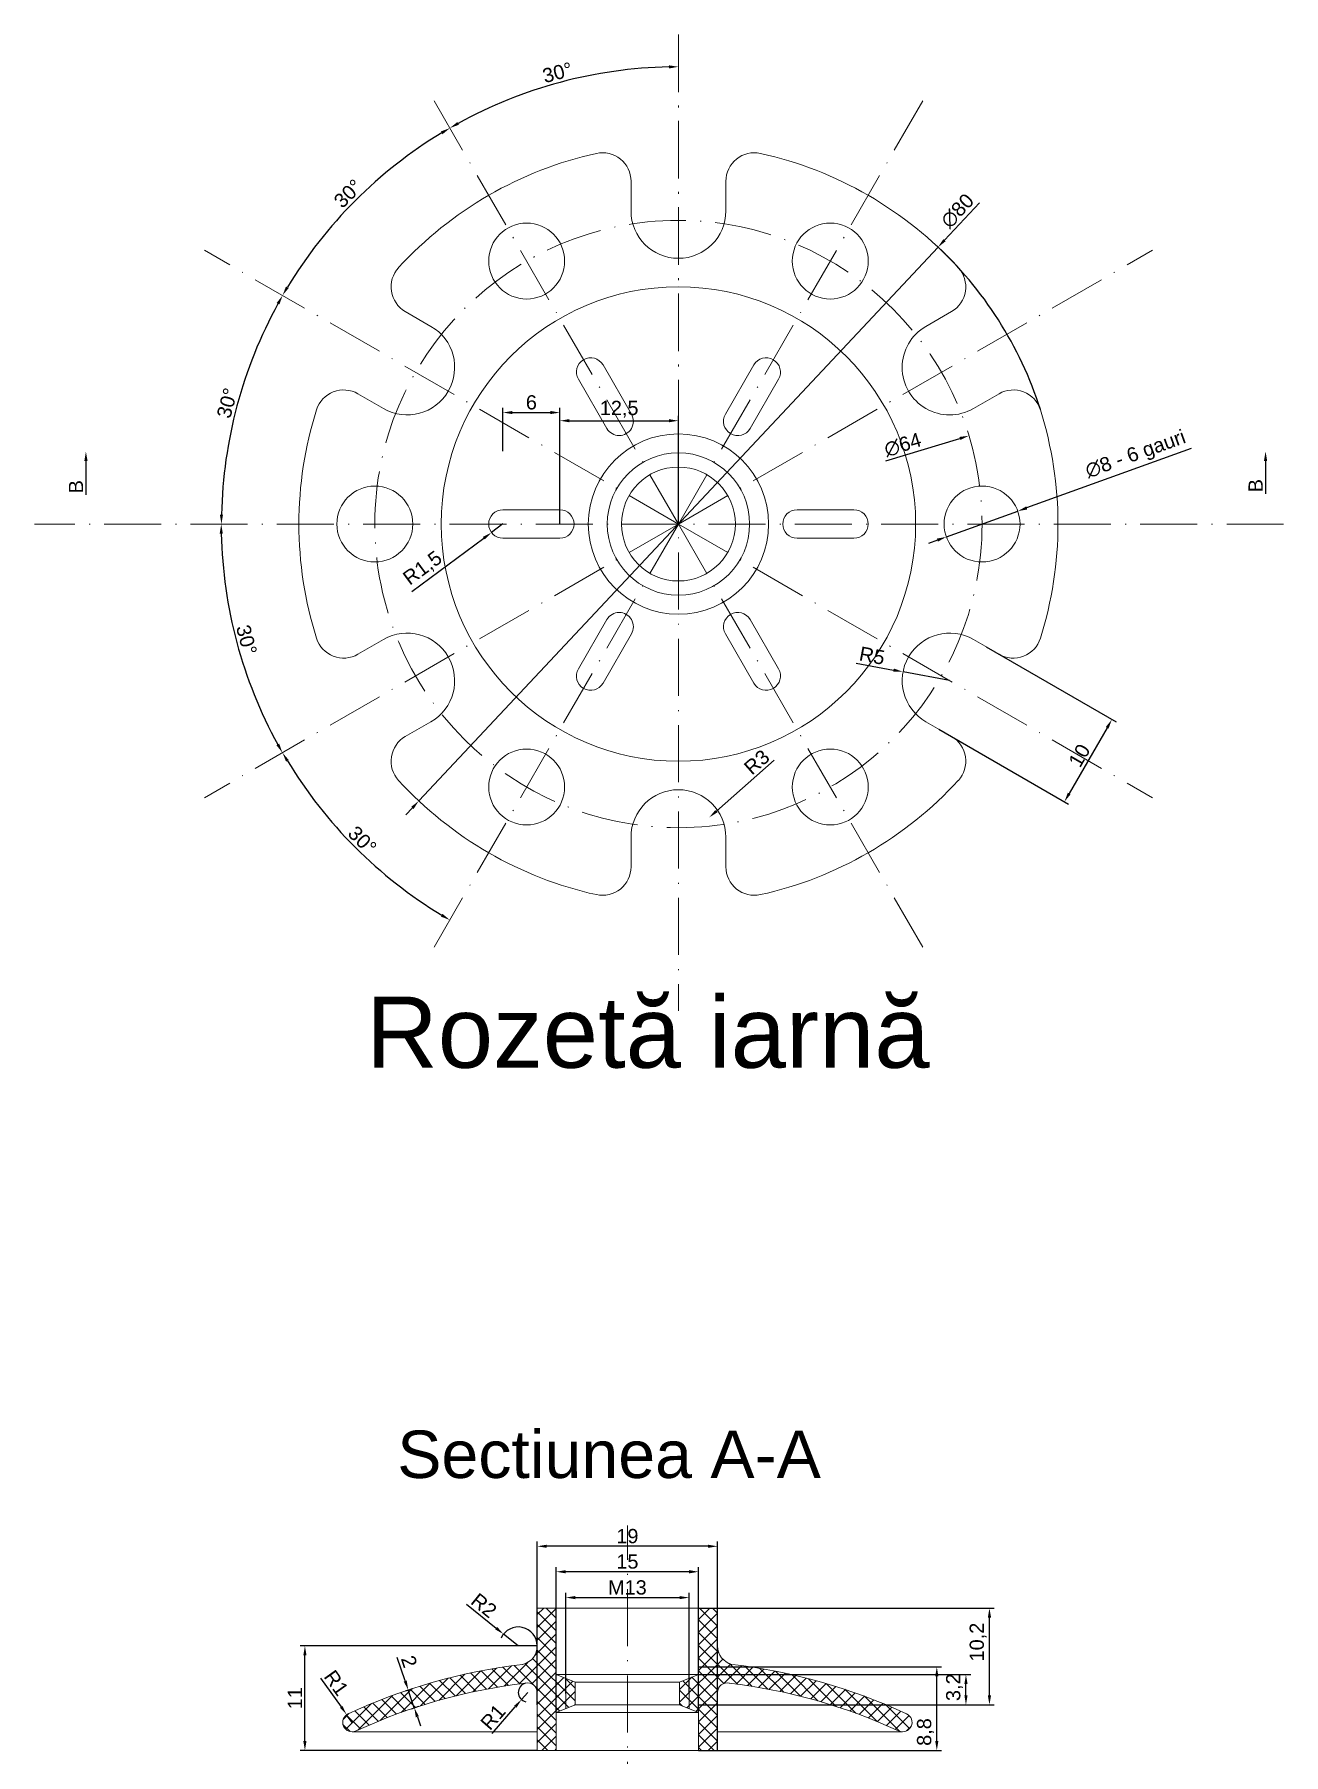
# Model space of a CAD drawing. Header units: millimetres. Extents: x -10 to 583, y -15 to 621.
# Drawn here: x 122.6 to 254.3, y 82.8 to 264 of the extents above; entities that cross this region are included whole.
import ezdxf

# ---------------------------------------------------------------- set-up
doc = ezdxf.new("R2010")
doc.units = ezdxf.units.MM
doc.header["$PDMODE"] = 34
doc.header["$PDSIZE"] = 0.5
doc.linetypes.add('ACAD_ISO10W100', pattern=[18, 12, -3, 0, -3])
doc.layers.add('AJUTATOARE', color=1, linetype='Continuous')
for name, color, linetype, lineweight in [('Axe simetrie', 3, 'ACAD_ISO10W100', 9), ('Contur', 1, 'Continuous', 9), ('Cote', 162, 'Continuous', 5), ('Text', 6, 'Continuous', 5)]:
    doc.layers.add(name, color=color, linetype=linetype, lineweight=lineweight)
doc.layers.add('Hasuri', color=7, linetype='Continuous', lineweight=5, true_color=0xfbe704)
doc.styles.get("Standard").update_dxf_attribs({"font": 'arial.ttf'})
doc.dimstyles.new('Annotative', dxfattribs={"dimscale": 0, "dimtxt": 1.5, "dimasz": 1, "dimexe": 0.5, "dimexo": 0.01, "dimgap": 0.3, "dimtad": 1, "dimtxsty": 'Standard', "dimcen": 1, "dimadec": 0, "dimazin": 0, "dimtfac": 1, "dimtmove": 0, "dimatfit": 3, "dimfxl": 1, "dimarcsym": 0})

# ---------------------------------------------------------------- blocks, each defined once
blk = doc.blocks.new('*U4')
at = {"layer": 'Contur'}
for p, q in [((-3, 1.5), (3, 1.5)), ((-3, -1.5), (3, -1.5))]:
    blk.add_line(p, q, dxfattribs=at)
for centre, start, end in [((-3, 0), 90, 270), ((3, 0), 270, 90)]:
    blk.add_arc(centre, 1.5, start, end, dxfattribs=at)
blk = doc.blocks.new('*U5')
at = {"layer": 'Contur', "color": 0, "linetype": 'ByBlock', "lineweight": -2, "transparency": 16777216}
for p, rotation in [((441.25, 50.42), 299.9999999999999), ((456.75, 50.42), 240), ((464.5, 37), 180), ((441.25, 23.58), 59.99999999999999), ((456.75, 23.58), 120)]:
    blk.add_blockref('*U4', p, dxfattribs=dict(at, rotation=rotation))
blk.add_blockref('*U4', (433.5, 37), dxfattribs=at)
blk = doc.blocks.new('*D6')
at = {"layer": 'Cote', "color": 0, "lineweight": -2, "transparency": 16777216}
blk.add_arc((190.53, 212.44), 48.18, 91.1891, 118.8109, dxfattribs=at)
at = {"layer": 'Cote', "color": 0, "lineweight": 5, "transparency": 16777216}
for points in [[(189.53, 260.77), (189.53, 260.44), (190.53, 260.62)], [(167.39, 254.51), (167.23, 254.8), (166.44, 254.16)]]:
    blk.add_solid(points, dxfattribs=at)
at = {"layer": 'Defpoints', "color": 0, "lineweight": 5, "transparency": 16777216}
for p in [(190.53, 264.03), (182.16, 259.89), (164.71, 257.15), (190.53, 212.44), (190.53, 161.14)]:
    blk.add_point(p, dxfattribs=at)
at = {"layer": 'Cote', "color": 0, "transparency": 16777216, "insert": (177.78, 260.01), "char_height": 1.5, "attachment_point": 5, "rotation": 15}
blk.add_mtext('30°', dxfattribs=at)
blk = doc.blocks.new('*D7')
at = {"layer": 'Cote', "color": 0, "lineweight": -2, "transparency": 16777216}
blk.add_arc((190.53, 212.44), 48.18, 121.1891, 148.8109, dxfattribs=at)
at = {"layer": 'Cote', "color": 0, "lineweight": 5, "transparency": 16777216}
for points in [[(165.49, 253.8), (165.66, 253.51), (166.44, 254.16)], [(149.45, 237.3), (149.17, 237.47), (148.8, 236.53)]]:
    blk.add_solid(points, dxfattribs=at)
at = {"layer": 'Defpoints', "color": 0, "lineweight": 5, "transparency": 16777216}
for p in [(164.71, 257.15), (159.56, 249.35), (140.57, 241.28), (190.53, 212.44), (190.53, 212.44)]:
    blk.add_point(p, dxfattribs=at)
at = {"layer": 'Cote', "color": 0, "transparency": 16777216, "insert": (155.71, 247.26), "char_height": 1.5, "attachment_point": 5, "rotation": 45}
blk.add_mtext('30°', dxfattribs=at)
blk = doc.blocks.new('*D8')
at = {"layer": 'Cote', "color": 0, "lineweight": -2, "transparency": 16777216}
blk.add_arc((190.54, 212.43), 48.18, 151.1891, 178.8109, dxfattribs=at)
at = {"layer": 'Cote', "color": 0, "lineweight": 5, "transparency": 16777216}
for points in [[(148.18, 235.73), (148.47, 235.57), (148.81, 236.52)], [(142.53, 213.43), (142.2, 213.43), (142.36, 212.43)]]:
    blk.add_solid(points, dxfattribs=at)
at = {"layer": 'Defpoints', "color": 0, "lineweight": 5, "transparency": 16777216}
for p in [(140.57, 241.28), (145.26, 228.91), (122.65, 212.43), (190.53, 212.44), (254.31, 212.43)]:
    blk.add_point(p, dxfattribs=at)
at = {"layer": 'Cote', "color": 0, "transparency": 16777216, "insert": (142.97, 225.18), "char_height": 1.5, "attachment_point": 5, "rotation": 75}
blk.add_mtext('30°', dxfattribs=at)
blk = doc.blocks.new('*D9')
at = {"layer": 'Cote', "color": 0, "lineweight": -2, "transparency": 16777216}
blk.add_arc((190.52, 212.43), 48.18, 181.1891, 208.8109, dxfattribs=at)
at = {"layer": 'Cote', "color": 0, "lineweight": 5, "transparency": 16777216}
for points in [[(142.18, 211.43), (142.51, 211.43), (142.34, 212.43)], [(148.45, 189.29), (148.16, 189.13), (148.79, 188.34)]]:
    blk.add_solid(points, dxfattribs=at)
at = {"layer": 'Defpoints', "color": 0, "lineweight": 5, "transparency": 16777216}
for p in [(122.65, 212.43), (190.53, 212.44), (254.31, 212.43), (143.07, 204.06), (140.57, 183.59)]:
    blk.add_point(p, dxfattribs=at)
at = {"layer": 'Cote', "color": 0, "transparency": 16777216, "insert": (145.01, 200.23), "char_height": 1.5, "attachment_point": 5, "rotation": 285}
blk.add_mtext('30°', dxfattribs=at)
blk = doc.blocks.new('*D12')
at = {"layer": 'Cote', "color": 0, "lineweight": -2, "transparency": 16777216}
blk.add_arc((190.53, 212.44), 48.18, 211.1891, 238.8109, dxfattribs=at)
at = {"layer": 'Cote', "color": 0, "lineweight": 5, "transparency": 16777216}
for points in [[(149.17, 187.4), (149.45, 187.57), (148.8, 188.34)], [(165.66, 171.36), (165.49, 171.07), (166.44, 170.71)]]:
    blk.add_solid(points, dxfattribs=at)
at = {"layer": 'Defpoints', "color": 0, "lineweight": 5, "transparency": 16777216}
for p in [(190.53, 212.44), (190.53, 212.44), (140.57, 183.59), (153.62, 181.46), (164.71, 167.72)]:
    blk.add_point(p, dxfattribs=at)
at = {"layer": 'Cote', "color": 0, "transparency": 16777216, "insert": (157.21, 179.12), "char_height": 1.5, "attachment_point": 5, "rotation": 315}
blk.add_mtext('30°', dxfattribs=at)
blk = doc.blocks.new('*D13')
at = {"layer": 'Cote', "color": 0, "lineweight": -2, "transparency": 16777216}
for p, q in [((244.57, 220.38), (227.23, 214.13)), ((218.77, 211.08), (226.29, 213.79)), ((217.83, 210.74), (216.89, 210.4))]:
    blk.add_line(p, q, dxfattribs=at)
at = {"layer": 'Cote', "color": 0, "lineweight": 5, "transparency": 16777216}
for points in [[(227.18, 214.29), (227.29, 213.97), (226.29, 213.79)], [(217.77, 210.9), (217.88, 210.58), (218.77, 211.08)]]:
    blk.add_solid(points, dxfattribs=at)
at = {"layer": 'Defpoints', "color": 0, "lineweight": 5, "transparency": 16777216}
for p in [(226.29, 213.79), (218.77, 211.08)]:
    blk.add_point(p, dxfattribs=at)
at = {"layer": 'Cote', "color": 0, "transparency": 16777216, "insert": (238.75, 219.66), "char_height": 1.5, "attachment_point": 5, "rotation": 19.8185}
blk.add_mtext('∅8{\\fArial|b0|i0|c238|p34; - 6 gauri}', dxfattribs=at)
blk = doc.blocks.new('*D14')
at = {"layer": 'Cote', "color": 0, "lineweight": -2, "transparency": 16777216}
blk.add_line((200.63, 187.54), (194.53, 182.18), dxfattribs=at)
at = {"layer": 'Cote', "color": 0, "lineweight": 25, "transparency": 16777216}
blk.add_solid([(194.42, 182.3), (194.64, 182.05), (193.77, 181.52)], dxfattribs=at)
at = {"layer": 'Defpoints', "color": 0, "lineweight": 25, "transparency": 16777216}
for p in [(196.03, 183.5), (193.77, 181.52)]:
    blk.add_point(p, dxfattribs=at)
at = {"layer": 'Cote', "color": 0, "transparency": 16777216, "insert": (198.79, 187.34), "char_height": 1.5, "attachment_point": 5, "rotation": 41.2654}
blk.add_mtext('R3', dxfattribs=at)
blk = doc.blocks.new('*U15')
at = {"layer": 'Contur'}
for p, q in [((-5, -0.56), (-5, 2.56)), ((5, -0.56), (5, 2.56))]:
    blk.add_line(p, q, dxfattribs=at)
for centre, radius, start, end in [((-8, 2.56), 3, 0, 102.4869), ((8, 2.56), 3, 77.5131, 180), ((0, -0.56), 5, 180, 0)]:
    blk.add_arc(centre, radius, start, end, dxfattribs=at)
blk = doc.blocks.new('*U16')
at = {"layer": 'AJUTATOARE', "color": 0, "linetype": 'ByBlock', "lineweight": -2, "transparency": 16777216}
blk.add_blockref('*U15', (449, 70.56), dxfattribs=at)
for p, rotation in [((419.93, 53.78), 59.99999999999999), ((478.07, 53.78), 299.9999999999999), ((419.93, 20.22), 120), ((478.07, 20.22), 240), ((449, 3.44), 180)]:
    blk.add_blockref('*U15', p, dxfattribs=dict(at, rotation=rotation))
blk = doc.blocks.new('*D17')
at = {"layer": 'Cote', "color": 0, "lineweight": -2, "transparency": 16777216}
for p, q in [((209.25, 197.79), (213.21, 197.05)), ((219.11, 195.94), (214.2, 196.86))]:
    blk.add_line(p, q, dxfattribs=at)
at = {"layer": 'Cote', "color": 0, "lineweight": 5, "transparency": 16777216}
blk.add_solid([(213.24, 197.21), (213.18, 196.88), (214.2, 196.86)], dxfattribs=at)
at = {"layer": 'Defpoints', "color": 0, "lineweight": 5, "transparency": 16777216}
for p in [(214.2, 196.86), (219.11, 195.94)]:
    blk.add_point(p, dxfattribs=at)
at = {"layer": 'Cote', "color": 0, "transparency": 16777216, "insert": (210.94, 198.56), "char_height": 1.5, "attachment_point": 5, "rotation": 349.3252}
blk.add_mtext('R5', dxfattribs=at)
blk = doc.blocks.new('*D18')
at = {"layer": 'Cote', "color": 0, "lineweight": -2, "transparency": 16777216}
for p, q in [((222.97, 199.48), (236.65, 191.58)), ((217.97, 190.82), (231.65, 182.92)), ((235.71, 190.97), (231.71, 184.04))]:
    blk.add_line(p, q, dxfattribs=at)
at = {"layer": 'Cote', "color": 0, "lineweight": 5, "transparency": 16777216}
for points in [[(235.57, 191.05), (235.86, 190.88), (236.21, 191.83)], [(231.57, 184.12), (231.86, 183.96), (231.21, 183.17)]]:
    blk.add_solid(points, dxfattribs=at)
at = {"layer": 'Defpoints', "color": 0, "lineweight": 5, "transparency": 16777216}
for p in [(222.96, 199.48), (217.96, 190.82), (231.21, 183.17)]:
    blk.add_point(p, dxfattribs=at)
at = {"layer": 'Cote', "color": 0, "transparency": 16777216, "insert": (232.79, 188.04), "char_height": 1.5, "attachment_point": 5, "rotation": 60}
blk.add_mtext('10', dxfattribs=at)
blk = doc.blocks.new('*D19')
at = {"layer": 'Cote', "color": 0, "lineweight": -2, "transparency": 16777216}
for p, q in [((172.03, 212.44), (170.82, 211.54)), ((162.42, 205.33), (170.02, 210.95))]:
    blk.add_line(p, q, dxfattribs=at)
at = {"layer": 'Cote', "color": 0, "lineweight": 5, "transparency": 16777216}
blk.add_solid([(169.92, 211.08), (170.12, 210.82), (170.82, 211.54)], dxfattribs=at)
at = {"layer": 'Defpoints', "color": 0, "lineweight": 5, "transparency": 16777216}
for p in [(172.03, 212.44), (170.82, 211.54)]:
    blk.add_point(p, dxfattribs=at)
at = {"layer": 'Cote', "color": 0, "transparency": 16777216, "insert": (163.62, 207.72), "char_height": 1.5, "attachment_point": 5, "rotation": 36.4695}
blk.add_mtext('R1,5', dxfattribs=at)
blk = doc.blocks.new('*D20')
at = {"layer": 'Cote', "color": 0, "lineweight": -2, "transparency": 16777216}
for p, q in [((172.03, 220.1), (172.03, 224.68)), ((173.03, 224.18), (177.03, 224.18)), ((178.03, 220.1), (178.03, 224.68))]:
    blk.add_line(p, q, dxfattribs=at)
at = {"layer": 'Cote', "color": 0, "lineweight": 25, "transparency": 16777216}
for points in [[(173.03, 224.35), (173.03, 224.02), (172.03, 224.18)], [(177.03, 224.35), (177.03, 224.02), (178.03, 224.18)]]:
    blk.add_solid(points, dxfattribs=at)
at = {"layer": 'Defpoints', "color": 0, "lineweight": 25, "transparency": 16777216}
for p in [(178.03, 224.18), (172.03, 220.09), (178.03, 220.09)]:
    blk.add_point(p, dxfattribs=at)
at = {"layer": 'Cote', "color": 0, "transparency": 16777216, "insert": (175.03, 225.25), "char_height": 1.5, "attachment_point": 5}
blk.add_mtext('6', dxfattribs=at)
blk = doc.blocks.new('*D21')
at = {"layer": 'Cote', "color": 0, "lineweight": -2, "transparency": 16777216}
for p, q in [((178.03, 212.45), (178.03, 223.82)), ((179.03, 223.32), (189.53, 223.32)), ((190.53, 212.45), (190.53, 223.82))]:
    blk.add_line(p, q, dxfattribs=at)
at = {"layer": 'Cote', "color": 0, "lineweight": 5, "transparency": 16777216}
for points in [[(179.03, 223.49), (179.03, 223.16), (178.03, 223.32)], [(189.53, 223.49), (189.53, 223.16), (190.53, 223.32)]]:
    blk.add_solid(points, dxfattribs=at)
at = {"layer": 'Defpoints', "color": 0, "lineweight": 5, "transparency": 16777216}
for p in [(190.53, 223.32), (178.03, 212.44), (190.53, 212.44)]:
    blk.add_point(p, dxfattribs=at)
at = {"layer": 'Cote', "color": 0, "transparency": 16777216, "insert": (184.28, 224.53), "char_height": 1.5, "attachment_point": 5}
blk.add_mtext('12,5', dxfattribs=at)
blk = doc.blocks.new('*D22')
at = {"layer": 'Cote', "color": 0, "lineweight": -2, "transparency": 16777216}
blk.add_line((212.4, 219.09), (220.19, 221.45), dxfattribs=at)
at = {"layer": 'Cote', "color": 0, "lineweight": 5, "transparency": 16777216}
blk.add_solid([(220.14, 221.61), (220.24, 221.29), (221.15, 221.74)], dxfattribs=at)
at = {"layer": 'Defpoints', "color": 0, "lineweight": 5, "transparency": 16777216}
for p in [(221.15, 221.74), (159.91, 203.13)]:
    blk.add_point(p, dxfattribs=at)
at = {"layer": 'Cote', "color": 0, "transparency": 16777216, "insert": (214.17, 220.78), "char_height": 1.5, "attachment_point": 5, "rotation": 16.9125}
blk.add_mtext('∅64', dxfattribs=at)
blk = doc.blocks.new('*D23')
at = {"layer": 'Cote', "color": 0, "lineweight": -2, "transparency": 16777216}
for p, q in [((222.25, 246.27), (218.57, 242.34)), ((163.17, 183.26), (217.89, 241.61)), ((162.49, 182.53), (161.81, 181.8))]:
    blk.add_line(p, q, dxfattribs=at)
blk.add_arc((190.53, 212.44), 40, 17.5283, 47.5625, dxfattribs=at)
at = {"layer": 'Cote', "color": 0, "lineweight": 5, "transparency": 16777216}
for points in [[(218.45, 242.46), (218.69, 242.23), (217.89, 241.61)], [(162.37, 182.64), (162.61, 182.41), (163.17, 183.26)]]:
    blk.add_solid(points, dxfattribs=at)
at = {"layer": 'Defpoints', "color": 0, "lineweight": 5, "transparency": 16777216}
for p in [(217.89, 241.61), (163.17, 183.26)]:
    blk.add_point(p, dxfattribs=at)
at = {"layer": 'Cote', "color": 0, "transparency": 16777216, "insert": (219.94, 245.43), "char_height": 1.5, "attachment_point": 5, "rotation": 46.8462}
blk.add_mtext('∅80', dxfattribs=at)
blk = doc.blocks.new('*D41')
at = {"layer": 'Defpoints', "color": 0, "transparency": 16777216}
for p in [(137.8, 220.08), (128.08, 213.1), (128.08, 213.1)]:
    blk.add_point(p, dxfattribs=at)
at = {"layer": 'Text', "color": 0, "lineweight": -2, "transparency": 16777216}
blk.add_line((128.08, 219.08), (128.08, 215.5), dxfattribs=at)
at = {"layer": 'Text', "color": 0, "transparency": 16777216}
blk.add_solid([(127.91, 219.08), (128.25, 219.08), (128.08, 220.08)], dxfattribs=at)
at = {"layer": 'Text', "color": 0, "transparency": 16777216, "insert": (127.03, 216.37), "char_height": 1.5, "attachment_point": 5, "rotation": 90}
blk.add_mtext('B', dxfattribs=at)
blk = doc.blocks.new('_None')
blk = doc.blocks.new('*D43')
at = {"layer": 'Defpoints', "color": 0, "transparency": 16777216}
for p in [(252.49, 220.08), (252.41, 213.1), (252.49, 213.1)]:
    blk.add_point(p, dxfattribs=at)
at = {"layer": 'Text', "color": 0, "lineweight": -2, "transparency": 16777216}
blk.add_line((252.41, 219.08), (252.41, 215.61), dxfattribs=at)
at = {"layer": 'Text', "color": 0, "transparency": 16777216}
blk.add_solid([(252.24, 219.08), (252.58, 219.08), (252.41, 220.08)], dxfattribs=at)
at = {"layer": 'Text', "color": 0, "transparency": 16777216, "insert": (251.36, 216.48), "char_height": 1.5, "attachment_point": 5, "rotation": 90}
blk.add_mtext('B', dxfattribs=at)
blk = doc.blocks.new('*D46')
at = {"layer": 'Cote', "color": 0, "lineweight": -2, "transparency": 16777216}
for p, q in [((161.73, 90.53), (160.9, 92.98)), ((161.75, 89.48), (162.53, 89.74)), ((162.69, 87.69), (162.05, 89.58)), ((162.39, 87.59), (163.17, 87.85)), ((163.01, 86.74), (163.33, 85.8))]:
    blk.add_line(p, q, dxfattribs=at)
at = {"layer": 'Cote', "color": 0, "lineweight": 25, "transparency": 16777216}
for points in [[(161.89, 90.58), (161.57, 90.47), (162.05, 89.58)], [(163.17, 86.8), (162.85, 86.69), (162.69, 87.69)]]:
    blk.add_solid(points, dxfattribs=at)
at = {"layer": 'Defpoints', "color": 0, "lineweight": 25, "transparency": 16777216}
for p in [(161.74, 89.47), (162.38, 87.58), (162.69, 87.69)]:
    blk.add_point(p, dxfattribs=at)
at = {"layer": 'Cote', "color": 0, "transparency": 16777216, "insert": (162.15, 92.57), "char_height": 1.5, "attachment_point": 5, "rotation": 288.7056}
blk.add_mtext('2', dxfattribs=at)
blk = doc.blocks.new('*D47')
at = {"layer": 'Cote', "color": 0, "lineweight": -2, "transparency": 16777216}
for p, q in [((168.2, 98.6), (171.31, 96.09)), ((173.65, 94.21), (172.09, 95.46))]:
    blk.add_line(p, q, dxfattribs=at)
blk.add_arc((173.65, 94.21), 2, 0.2865, 155.4524, dxfattribs=at)
at = {"layer": 'Cote', "color": 0, "lineweight": 25, "transparency": 16777216}
blk.add_solid([(171.42, 96.22), (171.21, 95.96), (172.09, 95.46)], dxfattribs=at)
at = {"layer": 'Defpoints', "color": 0, "lineweight": 25, "transparency": 16777216}
for p in [(172.09, 95.46), (173.65, 94.21)]:
    blk.add_point(p, dxfattribs=at)
at = {"layer": 'Cote', "color": 0, "transparency": 16777216, "insert": (170.03, 98.48), "char_height": 1.5, "attachment_point": 5, "rotation": 321.1285}
blk.add_mtext('R2', dxfattribs=at)
blk = doc.blocks.new('*D48')
at = {"layer": 'Cote', "color": 0, "lineweight": -2, "transparency": 16777216}
for p, q in [((174.65, 89.31), (173.99, 88.56)), ((170.88, 85), (173.33, 87.81))]:
    blk.add_line(p, q, dxfattribs=at)
blk.add_arc((174.65, 89.31), 1, 104.8185, 257.5066, dxfattribs=at)
at = {"layer": 'Cote', "color": 0, "lineweight": 25, "transparency": 16777216}
blk.add_solid([(173.21, 87.91), (173.46, 87.7), (173.99, 88.56)], dxfattribs=at)
at = {"layer": 'Defpoints', "color": 0, "lineweight": 25, "transparency": 16777216}
for p in [(174.65, 89.31), (173.99, 88.56)]:
    blk.add_point(p, dxfattribs=at)
at = {"layer": 'Cote', "color": 0, "transparency": 16777216, "insert": (170.98, 86.72), "char_height": 1.5, "attachment_point": 5, "rotation": 48.8587}
blk.add_mtext('R1', dxfattribs=at)
blk = doc.blocks.new('*D49')
at = {"layer": 'Cote', "color": 0, "lineweight": -2, "transparency": 16777216}
for p, q in [((152.82, 90.82), (154.98, 87.78)), ((156.14, 86.16), (155.56, 86.97))]:
    blk.add_line(p, q, dxfattribs=at)
at = {"layer": 'Cote', "color": 0, "lineweight": 25, "transparency": 16777216}
blk.add_solid([(155.12, 87.88), (154.85, 87.69), (155.56, 86.97)], dxfattribs=at)
at = {"layer": 'Defpoints', "color": 0, "lineweight": 25, "transparency": 16777216}
for p in [(155.56, 86.97), (156.14, 86.16)]:
    blk.add_point(p, dxfattribs=at)
at = {"layer": 'Cote', "color": 0, "transparency": 16777216, "insert": (154.47, 90.32), "char_height": 1.5, "attachment_point": 5, "rotation": 305.4458}
blk.add_mtext('R1', dxfattribs=at)
blk = doc.blocks.new('*D50')
at = {"layer": 'Cote', "color": 0, "lineweight": -2, "transparency": 16777216}
for p, q in [((178.65, 89.21), (178.65, 99.81)), ((191.65, 89.21), (191.65, 99.81)), ((179.65, 99.31), (190.65, 99.31))]:
    blk.add_line(p, q, dxfattribs=at)
at = {"layer": 'Cote', "color": 0, "lineweight": 25, "transparency": 16777216}
for points in [[(179.65, 99.47), (179.65, 99.14), (178.65, 99.31)], [(190.65, 99.47), (190.65, 99.14), (191.65, 99.31)]]:
    blk.add_solid(points, dxfattribs=at)
at = {"layer": 'Defpoints', "color": 0, "lineweight": 25, "transparency": 16777216}
for p in [(191.65, 99.31), (178.65, 89.2), (191.65, 89.2)]:
    blk.add_point(p, dxfattribs=at)
at = {"layer": 'Cote', "color": 0, "transparency": 16777216, "insert": (185.15, 100.37), "char_height": 1.5, "attachment_point": 5}
blk.add_mtext('M13', dxfattribs=at)
blk = doc.blocks.new('*D51')
at = {"layer": 'Cote', "color": 0, "lineweight": -2, "transparency": 16777216}
for p, q in [((177.65, 87.21), (177.65, 102.53)), ((191.65, 102.03), (178.65, 102.03)), ((192.65, 87.21), (192.65, 102.53))]:
    blk.add_line(p, q, dxfattribs=at)
at = {"layer": 'Cote', "color": 0, "lineweight": 25, "transparency": 16777216}
for points in [[(178.65, 102.2), (178.65, 101.86), (177.65, 102.03)], [(191.65, 102.2), (191.65, 101.86), (192.65, 102.03)]]:
    blk.add_solid(points, dxfattribs=at)
at = {"layer": 'Defpoints', "color": 0, "lineweight": 25, "transparency": 16777216}
for p in [(177.65, 102.03), (177.65, 87.2), (192.65, 87.2)]:
    blk.add_point(p, dxfattribs=at)
at = {"layer": 'Cote', "color": 0, "transparency": 16777216, "insert": (185.15, 103.1), "char_height": 1.5, "attachment_point": 5}
blk.add_mtext('15', dxfattribs=at)
blk = doc.blocks.new('*D52')
at = {"layer": 'Cote', "color": 0, "lineweight": -2, "transparency": 16777216}
for p, q in [((175.65, 88.01), (175.65, 105.21)), ((194.65, 83.21), (194.65, 105.21)), ((193.65, 104.71), (176.65, 104.71))]:
    blk.add_line(p, q, dxfattribs=at)
at = {"layer": 'Cote', "color": 0, "lineweight": 25, "transparency": 16777216}
for points in [[(176.65, 104.88), (176.65, 104.55), (175.65, 104.71)], [(193.65, 104.88), (193.65, 104.55), (194.65, 104.71)]]:
    blk.add_solid(points, dxfattribs=at)
at = {"layer": 'Defpoints', "color": 0, "lineweight": 25, "transparency": 16777216}
for p in [(175.65, 104.71), (175.65, 88), (194.65, 83.2)]:
    blk.add_point(p, dxfattribs=at)
at = {"layer": 'Cote', "color": 0, "transparency": 16777216, "insert": (185.15, 105.78), "char_height": 1.5, "attachment_point": 5}
blk.add_mtext('19', dxfattribs=at)
blk = doc.blocks.new('*D53')
at = {"layer": 'Cote', "color": 0, "lineweight": -2, "transparency": 16777216}
for p, q in [((192.66, 92), (218.26, 92)), ((217.76, 84.2), (217.76, 91)), ((192.66, 83.2), (218.26, 83.2))]:
    blk.add_line(p, q, dxfattribs=at)
at = {"layer": 'Cote', "color": 0, "lineweight": 25, "transparency": 16777216}
for points in [[(217.59, 91), (217.93, 91), (217.76, 92)], [(217.59, 84.2), (217.93, 84.2), (217.76, 83.2)]]:
    blk.add_solid(points, dxfattribs=at)
at = {"layer": 'Defpoints', "color": 0, "lineweight": 25, "transparency": 16777216}
for p in [(192.65, 92), (217.76, 92), (192.65, 83.2)]:
    blk.add_point(p, dxfattribs=at)
at = {"layer": 'Cote', "color": 0, "transparency": 16777216, "insert": (216.56, 85.14), "char_height": 1.5, "attachment_point": 5, "rotation": 90}
blk.add_mtext('8,8', dxfattribs=at)
blk = doc.blocks.new('*D54')
at = {"layer": 'Cote', "color": 0, "lineweight": -2, "transparency": 16777216}
for p, q in [((192.66, 91.2), (221.33, 91.2)), ((220.83, 89), (220.83, 90.2)), ((192.66, 88), (221.33, 88))]:
    blk.add_line(p, q, dxfattribs=at)
at = {"layer": 'Cote', "color": 0, "lineweight": 25, "transparency": 16777216}
for points in [[(220.67, 90.2), (221, 90.2), (220.83, 91.2)], [(220.67, 89), (221, 89), (220.83, 88)]]:
    blk.add_solid(points, dxfattribs=at)
at = {"layer": 'Defpoints', "color": 0, "lineweight": 25, "transparency": 16777216}
for p in [(192.65, 91.2), (220.83, 91.2), (192.65, 88)]:
    blk.add_point(p, dxfattribs=at)
at = {"layer": 'Cote', "color": 0, "transparency": 16777216, "insert": (219.63, 89.86), "char_height": 1.5, "attachment_point": 5, "rotation": 90}
blk.add_mtext('3,2', dxfattribs=at)
blk = doc.blocks.new('*D55')
at = {"layer": 'Cote', "color": 0, "lineweight": -2, "transparency": 16777216}
for p, q in [((192.66, 98.2), (223.81, 98.2)), ((223.31, 89), (223.31, 97.2)), ((192.66, 88), (223.81, 88))]:
    blk.add_line(p, q, dxfattribs=at)
at = {"layer": 'Cote', "color": 0, "lineweight": 25, "transparency": 16777216}
for points in [[(223.14, 97.2), (223.48, 97.2), (223.31, 98.2)], [(223.14, 89), (223.48, 89), (223.31, 88)]]:
    blk.add_solid(points, dxfattribs=at)
at = {"layer": 'Defpoints', "color": 0, "lineweight": 25, "transparency": 16777216}
for p in [(192.65, 98.2), (223.31, 98.2), (192.65, 88)]:
    blk.add_point(p, dxfattribs=at)
at = {"layer": 'Cote', "color": 0, "transparency": 16777216, "insert": (222.11, 94.62), "char_height": 1.5, "attachment_point": 5, "rotation": 90}
blk.add_mtext('10,2', dxfattribs=at)
blk = doc.blocks.new('*D620')
at = {"layer": 'Cote', "color": 0, "lineweight": -2, "transparency": 16777216}
for p, q in [((175.64, 94.21), (150.66, 94.21)), ((151.16, 84.2), (151.16, 93.21)), ((175.64, 83.2), (150.66, 83.2))]:
    blk.add_line(p, q, dxfattribs=at)
at = {"layer": 'Cote', "color": 0, "lineweight": 25, "transparency": 16777216}
for points in [[(150.99, 93.21), (151.33, 93.21), (151.16, 94.21)], [(150.99, 84.2), (151.33, 84.2), (151.16, 83.2)]]:
    blk.add_solid(points, dxfattribs=at)
at = {"layer": 'Defpoints', "color": 0, "lineweight": 25, "transparency": 16777216}
for p in [(151.16, 94.21), (175.65, 94.21), (175.65, 83.2)]:
    blk.add_point(p, dxfattribs=at)
at = {"layer": 'Cote', "color": 0, "transparency": 16777216, "insert": (150.11, 88.7), "char_height": 1.5, "attachment_point": 5, "rotation": 90}
blk.add_mtext('{\\fArial|b0|i0|c238|p34;11}', dxfattribs=at)

msp = doc.modelspace()

# ---------------------------------------------------------------- hatches: boundary and pattern name
at = {"layer": 'Hasuri'}
h = msp.add_hatch(dxfattribs=at)
h.set_pattern_fill('ANSI37', color=256, scale=0.3)
h.paths.add_polyline_path([(177.648, 91.2), (177.648, 98.2), (175.648, 98.2), (175.648, 94.209, -0.3369524), (174.183, 92.282, -0.0264688), (174.079, 92.259, 0.0799126), (155.722, 87.062, 0.9991364), (156.558, 85.26, -0.0799181), (174.445, 90.29, -0.4754928), (175.648, 89.311), (175.648, 88.348), (175.648, 83.2), (177.648, 83.2), (177.648, 87.2), (178.648, 87.6), (178.648, 90.8)])
h.paths.add_polyline_path([(194.648, 89.311, -0.4754928), (195.851, 90.29, -0.0799181), (213.737, 85.26, 0.9991364), (214.573, 87.062, 0.0800213), (196.19, 92.262, -0.3481302), (194.648, 94.209), (194.648, 98.2), (192.648, 98.2), (192.648, 91.2), (191.648, 90.8), (191.648, 87.6), (192.648, 87.2), (192.648, 83.2), (194.648, 83.2), (194.648, 88.348)])
h.paths.add_polyline_path([(191.648, 90.8), (190.648, 90.4), (190.648, 88), (191.648, 87.6)])
h.paths.add_polyline_path([(179.648, 90.4), (178.648, 90.8), (178.648, 87.6), (179.648, 88)])

# ---------------------------------------------------------------- linework, layer by layer
at = {"layer": 'Axe simetrie', "ltscale": 0.5}
for p, q in [((190.53, 212.435), (190.53, 264.031)), ((190.53, 264.031), (190.53, 161.144)), ((190.53, 212.435), (164.713, 257.152)), ((190.53, 212.435), (216.347, 257.152)), ((190.53, 212.435), (140.57, 241.28)), ((190.53, 212.435), (240.489, 241.28)), ((190.53, 212.435), (140.57, 183.591)), ((190.53, 212.435), (164.713, 167.719)), ((190.53, 212.435), (240.489, 183.591)), ((190.53, 212.435), (216.347, 167.719)), ((185.148, 76), (185.148, 106.903))]:
    msp.add_line(p, q, dxfattribs=at)
at = {"layer": 'Axe simetrie', "lineweight": 9, "ltscale": 0.5}
msp.add_line((254.311, 212.43), (122.649, 212.43), dxfattribs=at)
at = {"layer": 'Axe simetrie', "ltscale": 0.5}
msp.add_circle((190.53, 212.435), 32, dxfattribs=at)
at = {"layer": 'Contur'}
for p, q in [((177.648, 98.2), (192.648, 98.2)), ((192.648, 91.2), (192.648, 98.2)), ((185.148, 91.2), (177.648, 91.2)), ((185.148, 91.2), (192.648, 91.2)), ((175.648, 89.311), (175.648, 88.348)), ((179.648, 90.4), (179.648, 88)), ((190.648, 90.4), (190.648, 88)), ((194.648, 89.311), (194.648, 88.348)), ((156.141, 85.168), (175.648, 85.168)), ((194.648, 85.168), (214.155, 85.168))]:
    msp.add_line(p, q, dxfattribs=at)
at = {"layer": 'Contur', "lineweight": 5}
for p, q in [((178.648, 90.8), (178.648, 87.6)), ((191.648, 90.8), (191.648, 87.6))]:
    msp.add_line(p, q, dxfattribs=at)
at = {"layer": 'Contur'}
for points in [[(177.648, 91.2), (177.648, 98.2), (175.648, 98.2), (175.648, 94.209)], [(192.648, 98.2), (194.648, 98.2), (194.648, 94.209)], [(177.648, 91.2), (179.648, 90.4), (190.648, 90.4), (192.648, 91.2)], [(175.648, 88.348), (175.648, 83.2), (177.648, 83.2)], [(192.648, 87.2), (190.648, 88), (179.648, 88), (177.648, 87.2)], [(192.648, 83.2), (177.648, 83.2), (177.648, 87.2), (192.648, 87.2), (192.648, 83.2)], [(177.648, 83.2), (177.648, 87.2)], [(194.648, 88.348), (194.648, 83.2), (192.648, 83.2)]]:
    msp.add_lwpolyline(points, dxfattribs=at)
for centre, radius in [((174.53, 240.148), 4), ((206.53, 240.148), 4), ((190.53, 212.435), 25), ((190.53, 212.435), 9.5), ((190.53, 212.435), 7.5), ((190.53, 212.435), 6), ((158.53, 212.435), 4), ((222.53, 212.435), 4), ((174.53, 184.723), 4), ((206.53, 184.723), 4)]:
    msp.add_circle(centre, radius, dxfattribs=at)
for centre, radius, start, end in [((190.53, 212.435), 40, 102.48689, 137.51311), ((190.53, 212.435), 40, 42.48689, 77.51311), ((190.53, 212.435), 40, 162.48689, 197.51311), ((190.532, 212.435), 39.998, 342.48601, 17.51399), ((190.53, 212.435), 40, 222.48689, 257.51311), ((190.53, 212.435), 40, 282.48689, 317.51311), ((173.648, 94.209), 2, 285.51452, 0), ((196.648, 94.209), 2, 180, 256.26511), ((181.056, 32.597), 60.068, 96.66978, 114.94556), ((173.915, 93.245), 1, 279.44975, 285.51452), ((189.239, 32.597), 60.068, 65.05444, 83.33022), ((181.137, 32.18), 58.494, 96.6058, 114.84655), ((174.648, 89.311), 1, 0, 104.24551), ((195.648, 89.311), 1, 75.75449, 180), ((189.159, 32.18), 58.494, 65.15345, 83.3942), ((156.141, 86.161), 0.993, 114.94556, 294.84655), ((214.155, 86.161), 0.993, 245.15345, 65.05444)]:
    msp.add_arc(centre, radius, start, end, dxfattribs=at)

# ---------------------------------------------------------------- block references
at = {"layer": 'AJUTATOARE'}
msp.add_blockref('*U16', (-258.47, 175.435), dxfattribs=at)
at = {"layer": 'Contur'}
msp.add_blockref('*U5', (-258.47, 175.435), dxfattribs=at)

# ---------------------------------------------------------------- texts
at = {"layer": 'Text', "attachment_point": 1}
for s, width, insert, char_height in [('{\\fArial|b0|i0|c238|p34;Rozetă iarnă}', 60.28609, (157.602, 162.638), 7.5), ('Sectiunea A-A', 47.91779, (160.893, 116.91), 5)]:
    msp.add_mtext_dynamic_manual_height_columns(s, width=width, gutter_width=12.5, heights=[0], dxfattribs=dict(at, insert=insert, char_height=char_height))

# ---------------------------------------------------------------- dimensions: what is measured, and where the dimension line sits
at = {"layer": 'Cote'}
for base, line1, line2, picture, middle in [((182.163, 259.886), ((190.53, 264.031), (190.53, 161.144)), ((190.53, 212.435), (164.713, 257.152)), '*D6', (177.783, 260.007)), ((159.558, 249.346), ((190.53, 212.435), (140.57, 241.28)), ((190.53, 212.435), (164.713, 257.152)), '*D7', (155.705, 247.26)), ((153.619, 181.464), ((190.53, 212.435), (164.713, 167.719)), ((190.53, 212.435), (140.57, 183.591)), '*D12', (157.213, 179.119))]:
    dim = msp.add_angular_dim_2l(base=base, line1=line1, line2=line2, dimstyle='Annotative', override={"dimscale": 0}, dxfattribs=at)
    dim.commit()
    dim.dimension.update_dxf_attribs({"geometry": picture, "text_midpoint": middle})
dim = msp.add_diameter_dim_2p(p1=(163.175, 183.256), p2=(217.889, 241.615), dimstyle='Annotative', dxfattribs=at)
dim.commit()
dim.dimension.update_dxf_attribs({"geometry": '*D23', "text_midpoint": (219.945, 245.428)})
for base, line1, line2, picture, middle in [((145.262, 228.909), ((254.311, 212.43), (122.649, 212.43)), ((190.53, 212.435), (140.57, 241.28)), '*D8', (142.968, 225.176)), ((143.069, 204.063), ((190.53, 212.435), (140.57, 183.591)), ((254.311, 212.43), (122.649, 212.43)), '*D9', (145.009, 200.235))]:
    dim = msp.add_angular_dim_2l(base=base, line1=line1, line2=line2, dimstyle='Annotative', dxfattribs=at)
    dim.commit()
    dim.dimension.update_dxf_attribs({"geometry": picture, "text_midpoint": middle})
for base, p1, p2, picture, middle in [((178.03, 224.185), (172.03, 220.087), (178.03, 220.087), '*D20', (175.03, 225.251)), ((190.53, 223.324), (178.03, 212.435), (190.53, 212.435), '*D21', (184.28, 224.526))]:
    dim = msp.add_linear_dim(base=base, p1=p1, p2=p2, dimstyle='Annotative', dxfattribs=at)
    dim.commit()
    dim.dimension.update_dxf_attribs({"geometry": picture, "text_midpoint": middle})
dim = msp.add_diameter_dim_2p(p1=(218.767, 211.079), p2=(226.293, 213.792), text='<>{\\fArial|b0|i0|c238|p34; - 6 gauri}', dimstyle='Annotative', dxfattribs=at)
dim.commit()
dim.dimension.update_dxf_attribs({"geometry": '*D13', "text_midpoint": (239.188, 218.439), "dimtype": 163})
dim = msp.add_diameter_dim_2p(p1=(159.914, 203.126), p2=(221.146, 221.744), dimstyle='Annotative', dxfattribs=at)
dim.commit()
dim.dimension.update_dxf_attribs({"geometry": '*D22', "text_midpoint": (214.495, 219.722), "dimtype": 163})
for center, mpoint, picture, middle in [((172.03, 212.435), (170.823, 211.544), '*D19', (164.338, 206.75)), ((196.03, 183.498), (193.775, 181.52), '*D14', (199.497, 186.54))]:
    dim = msp.add_radius_dim(center=center, mpoint=mpoint, dimstyle='Annotative', dxfattribs=at)
    dim.commit()
    dim.dimension.update_dxf_attribs({"geometry": picture, "text_midpoint": middle, "dimtype": 164})
for center, mpoint, picture, middle in [((219.109, 195.935), (214.195, 196.862), '*D17', (210.938, 198.557)), ((173.648, 94.209), (172.091, 95.464), '*D47', (170.025, 98.482)), ((174.648, 89.311), (173.99, 88.558), '*D48', (170.983, 86.717))]:
    dim = msp.add_radius_dim(center=center, mpoint=mpoint, dimstyle='Annotative', dxfattribs=at)
    dim.commit()
    dim.dimension.update_dxf_attribs({"geometry": picture, "text_midpoint": middle})
dim = msp.add_aligned_dim(p1=(222.962, 199.484), p2=(217.962, 190.824), distance=15.301, dimstyle='Annotative', dxfattribs=at)
dim.commit()
dim.dimension.update_dxf_attribs({"geometry": '*D18', "text_midpoint": (232.79, 188.037)})
for base, p1, p2, picture, middle in [((175.648, 104.713), (194.648, 83.2), (175.648, 88), '*D52', (185.148, 104.713)), ((177.648, 102.031), (192.648, 87.2), (177.648, 87.2), '*D51', (185.148, 102.031))]:
    dim = msp.add_linear_dim(base=base, p1=p1, p2=p2, dimstyle='Annotative', dxfattribs=at)
    dim.commit()
    dim.dimension.update_dxf_attribs({"geometry": picture, "text_midpoint": middle, "dimtype": 160})
dim = msp.add_linear_dim(base=(191.648, 99.308), p1=(178.648, 89.2), p2=(191.648, 89.2), text='M<>', dimstyle='Annotative', dxfattribs=at)
dim.commit()
dim.dimension.update_dxf_attribs({"geometry": '*D50', "text_midpoint": (185.148, 100.374)})
for base, p1, p2, picture, middle in [((223.31, 98.2), (192.648, 88), (192.648, 98.2), '*D55', (223.31, 94.623)), ((217.761, 92), (192.648, 83.2), (192.648, 92), '*D53', (217.761, 85.136)), ((220.833, 91.2), (192.648, 88), (192.648, 91.2), '*D54', (220.833, 89.86))]:
    dim = msp.add_linear_dim(base=base, p1=p1, p2=p2, angle=90, dimstyle='Annotative', dxfattribs=at)
    dim.commit()
    dim.dimension.update_dxf_attribs({"geometry": picture, "text_midpoint": middle, "dimtype": 160})
for base, p1, p2, angle, text, picture, middle, dimtype in [((151.161, 94.209), (175.648, 83.2), (175.648, 94.209), 90, '{\\fArial|b0|i0|c238|p34;11}', '*D620', (151.161, 88.704), 160), ((162.692, 87.691), (161.738, 89.474), (162.377, 87.585), 288.7056, '2', '*D46', (161.155, 92.23), 161)]:
    dim = msp.add_linear_dim(base=base, p1=p1, p2=p2, angle=angle, text=text, dimstyle='Annotative', dxfattribs=at)
    dim.commit()
    dim.dimension.update_dxf_attribs({"geometry": picture, "text_midpoint": middle, "dimtype": dimtype})
dim = msp.add_radius_dim(center=(156.141, 86.161), mpoint=(155.565, 86.97), text='R1', dimstyle='Annotative', dxfattribs=at)
dim.commit()
dim.dimension.update_dxf_attribs({"geometry": '*D49', "text_midpoint": (154.472, 90.322)})
at = {"layer": 'Text'}
for base, p1, p2, picture, middle in [((128.081, 213.101), (137.799, 220.082), (128.081, 213.101), '*D41', (128.081, 216.366)), ((252.41, 213.101), (252.491, 220.082), (252.491, 213.101), '*D43', (252.41, 216.478))]:
    dim = msp.add_linear_dim(base=base, p1=p1, p2=p2, angle=90, text='B', dimstyle='Annotative', override={"dimblk2": 'None', "dimsah": 1, "dimse1": 1, "dimse2": 1, "dimsd2": 1}, dxfattribs=at)
    dim.commit()
    dim.dimension.update_dxf_attribs({"geometry": picture, "text_midpoint": middle, "dimtype": 160})

doc.saveas('drawing.dxf')
